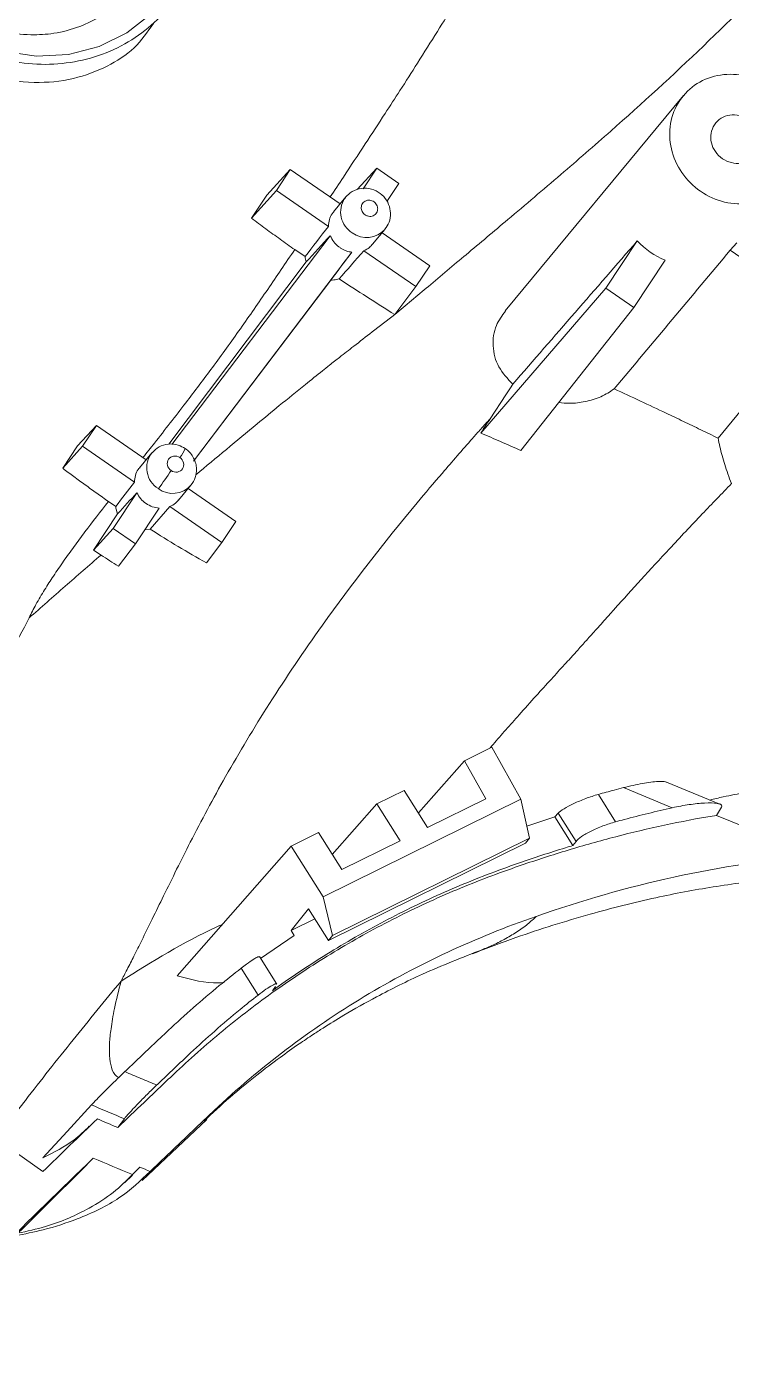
# Model space of a CAD drawing. Header units: inches. Extents: x 1424 to 4050, y 1126 to 1517.
# Drawn here: x 2744.33 to 2756.88, y 1233.97 to 1257.58 of the extents above; entities that cross this region are included whole.
import ezdxf

# ---------------------------------------------------------------- set-up
doc = ezdxf.new("R2010")
doc.units = ezdxf.units.IN
doc.header["$LTSCALE"] = 15

msp = doc.modelspace()

# ---------------------------------------------------------------- linework, layer by layer
at = {"color": 7, "linetype": 'Continuous', "lineweight": 15}
for p, q in [((2756.027, 1256.352), (2752.849, 1252.521)), ((2750.562, 1255.058), (2750.213, 1254.679)), ((2750.319, 1254.692), (2750.562, 1255.058)), ((2750.959, 1254.784), (2750.562, 1255.058)), ((2748.604, 1254.576), (2749.024, 1255.032)), ((2748.776, 1254.66), (2749.024, 1255.032)), ((2749.024, 1255.032), (2749.91, 1254.422)), ((2748.776, 1254.66), (2748.332, 1254.166)), ((2748.604, 1254.576), (2748.332, 1254.166)), ((2749.702, 1254.023), (2748.776, 1254.66)), ((2750.744, 1254.462), (2750.959, 1254.784)), ((2750.012, 1254.545), (2749.793, 1254.281)), ((2749.992, 1254.518), (2750.012, 1254.545)), ((2746.916, 1250.142), (2749.736, 1253.857)), ((2750.489, 1253.703), (2750.708, 1253.967)), ((2750.658, 1253.907), (2751.506, 1253.323)), ((2754.642, 1252.922), (2755.203, 1253.764)), ((2756.858, 1253.599), (2756.973, 1253.729)), ((2746.858, 1250.148), (2749.308, 1253.389)), ((2750.118, 1253.563), (2747.315, 1249.869)), ((2749.102, 1253.608), (2749.287, 1253.485)), ((2751.258, 1252.952), (2750.332, 1253.589)), ((2755.7, 1253.422), (2755.138, 1252.58)), ((2757.758, 1252.979), (2756.858, 1253.599)), ((2751.506, 1253.323), (2751.258, 1252.952)), ((2749.745, 1253.068), (2747.299, 1249.846)), ((2751.258, 1252.952), (2750.883, 1252.452)), ((2752.415, 1250.345), (2754.642, 1252.922)), ((2755.138, 1252.58), (2754.642, 1252.922)), ((2755.138, 1252.58), (2753.131, 1250.035)), ((2757.773, 1251.626), (2756.64, 1250.255)), ((2745.234, 1250.116), (2745.57, 1250.481)), ((2745.322, 1250.109), (2745.57, 1250.481)), ((2745.57, 1250.481), (2746.456, 1249.871)), ((2745.234, 1250.116), (2744.97, 1249.718)), ((2744.97, 1249.718), (2745.322, 1250.109)), ((2746.248, 1249.472), (2745.322, 1250.109)), ((2746.558, 1249.993), (2746.339, 1249.729)), ((2747.035, 1249.152), (2747.254, 1249.416)), ((2747.26, 1249.423), (2747.254, 1249.416)), ((2746.292, 1249.283), (2745.869, 1248.648)), ((2747.204, 1249.356), (2748.051, 1248.772)), ((2745.949, 1248.909), (2745.522, 1248.263)), ((2745.784, 1249.128), (2745.915, 1249.041)), ((2746.689, 1249.009), (2746.266, 1248.375)), ((2746.878, 1249.038), (2746.527, 1248.637)), ((2747.804, 1248.4), (2746.878, 1249.038)), ((2748.051, 1248.772), (2747.804, 1248.4)), ((2745.522, 1248.263), (2745.869, 1248.648)), ((2745.869, 1248.648), (2746.266, 1248.375)), ((2746.43, 1248.622), (2746.527, 1248.637)), ((2745.522, 1248.263), (2745.654, 1248.175)), ((2746.266, 1248.375), (2745.964, 1247.974)), ((2747.53, 1248.037), (2747.804, 1248.4)), ((2752.61, 1244.756), (2752.123, 1244.516)), ((2752.61, 1244.756), (2753.131, 1243.83)), ((2752.123, 1244.516), (2751.304, 1243.587)), ((2752.503, 1243.84), (2752.123, 1244.516)), ((2751.051, 1243.988), (2750.563, 1243.747)), ((2751.051, 1243.988), (2751.466, 1243.329)), ((2754.957, 1244.036), (2755.824, 1243.678)), ((2756.675, 1243.743), (2755.724, 1244.135)), ((2749.607, 1242.093), (2753.131, 1243.83)), ((2750.563, 1243.747), (2749.771, 1242.848)), ((2750.978, 1243.088), (2750.563, 1243.747)), ((2751.466, 1243.329), (2752.503, 1243.84)), ((2753.131, 1243.83), (2753.282, 1243.137)), ((2754.509, 1243.916), (2754.816, 1243.428)), ((2753.735, 1243.517), (2753.235, 1243.351)), ((2753.735, 1243.517), (2753.796, 1243.584)), ((2754.057, 1243.007), (2753.735, 1243.517)), ((2753.796, 1243.584), (2754.113, 1243.081)), ((2756.704, 1243.69), (2756.614, 1243.543)), ((2758.4, 1242.805), (2756.614, 1243.543)), ((2749.527, 1243.236), (2749.039, 1242.995)), ((2749.527, 1243.236), (2749.942, 1242.577)), ((2749.039, 1242.995), (2747.006, 1240.69)), ((2749.607, 1242.093), (2749.039, 1242.995)), ((2749.701, 1241.319), (2753.211, 1243.05)), ((2753.282, 1243.137), (2749.776, 1241.408)), ((2749.942, 1242.577), (2750.978, 1243.088)), ((2753.211, 1243.05), (2753.282, 1243.137)), ((2754.057, 1243.007), (2754.113, 1243.081)), ((2749.776, 1241.408), (2749.607, 1242.093)), ((2749.038, 1241.496), (2749.348, 1241.879)), ((2749.348, 1241.879), (2749.701, 1241.319)), ((2749.459, 1241.703), (2749.038, 1241.496)), ((2749.095, 1241.405), (2748.494, 1240.997)), ((2749.038, 1241.496), (2749.095, 1241.405)), ((2749.776, 1241.408), (2749.701, 1241.319)), ((2748.781, 1240.541), (2748.473, 1241.03)), ((2748.148, 1240.823), (2748.449, 1240.344)), ((2748.761, 1240.497), (2748.705, 1240.423)), ((2744.616, 1237.204), (2740.95, 1239.817)), ((2745.952, 1237.99), (2746.069, 1238.144)), ((2746.384, 1237.048), (2747.535, 1238.13)), ((2742.003, 1233.969), (2745.409, 1237.332)), ((2746.07, 1237.006), (2746.212, 1237.143)), ((2746.211, 1237.154), (2746.345, 1237.282))]:
    msp.add_line(p, q, dxfattribs=at)
at = {"color": 7, "linetype": 'Continuous', "lineweight": 15, "flags": 128}
for points in [[(2746.546, 1257.804), (2746.114, 1257.465), (2745.617, 1257.222), (2745.074, 1257.082), (2744.505, 1257.052), (2743.933, 1257.133), (2743.379, 1257.322), (2742.866, 1257.61)], [(2752.986, 1251.216), (2752.943, 1251.15), (2752.861, 1251.025), (2752.58, 1250.597)], [(2745.481, 1238.391), (2745.048, 1237.919), (2744.614, 1237.447)]]:
    msp.add_lwpolyline(points, dxfattribs=at)
at = {"color": 8, "linetype": 'Continuous', "lineweight": 15}
for centre, radius, start, end in [((2750.358, 1254.279), 0.438, 146.9568, 238.1812), ((2750.385, 1254.253), 0.431, 233.3023, 318.7235), ((2746.902, 1249.727), 0.435, 141.8653, 238.3519), ((2746.171, 1250.56), 1.099, 323.6563, 333.4604), ((2746.931, 1249.702), 0.431, 233.3098, 318.4309)]:
    msp.add_arc(centre, radius, start, end, dxfattribs=at)
at = {"color": 7, "linetype": 'Continuous', "lineweight": 15}
for centre, radius, start, end in [((2742.54, 1252.539), 5.217, 322.4055, 326.7239), ((2773.638, 1304.505), 71.859, 246.93132, 247.43973), ((2773.512, 1304.345), 71.851, 247.1298, 247.44415), ((2773.558, 1304.372), 72.567, 247.26495, 247.86209), ((2773.512, 1304.281), 72.297, 247.92804, 248.08507)]:
    msp.add_arc(centre, radius, start, end, dxfattribs=at)
for points, knots in [([(2748.547, 1267.493), (2748.72, 1267.361), (2749.114, 1267.058), (2749.74, 1266.576), (2750.413, 1266.047), (2751.058, 1265.535), (2751.66, 1265.044), (2752.202, 1264.582), (2752.686, 1264.136), (2753.071, 1263.728), (2753.357, 1263.352), (2753.625, 1262.899), (2753.769, 1262.401), (2753.759, 1261.896), (2753.687, 1261.468), (2753.541, 1261.008), (2753.334, 1260.5), (2753.081, 1259.973), (2752.782, 1259.409), (2752.492, 1258.898), (2752.212, 1258.421), (2751.943, 1257.977), (2751.631, 1257.47), (2751.305, 1256.951), (2750.993, 1256.464), (2750.683, 1255.986), (2750.347, 1255.472), (2750.02, 1254.977), (2749.811, 1254.663), (2749.732, 1254.545)], [0, 0, 0, 0, 0.03888, 0.088764, 0.140271, 0.190086, 0.23399, 0.276854, 0.315122, 0.349284, 0.375026, 0.397908, 0.442097, 0.465694, 0.490311, 0.522552, 0.556029, 0.5935, 0.632835, 0.676778, 0.704917, 0.737875, 0.775649, 0.818239, 0.854955, 0.886054, 0.927441, 0.972647, 1, 1, 1, 1]), ([(2750.883, 1252.452), (2751.082, 1252.62), (2751.505, 1252.975), (2752.177, 1253.538), (2752.964, 1254.199), (2753.826, 1254.929), (2754.997, 1255.946), (2756.382, 1257.209), (2757.893, 1258.726), (2759.447, 1260.423), (2760.741, 1261.931), (2761.848, 1263.284), (2762.552, 1264.167), (2763.168, 1264.956), (2763.698, 1265.642), (2764.046, 1266.1), (2764.219, 1266.328)], [0, 0, 0, 0, 0.0413079, 0.0874621, 0.1384359, 0.2032759, 0.2648709, 0.3814118, 0.4959422, 0.598211, 0.7386187, 0.8029714, 0.8674265, 0.9121455, 0.9563352, 1, 1, 1, 1]), ([(2742.788, 1257.494), (2742.447, 1257.729), (2742.149, 1258.027), (2741.681, 1258.706), (2741.513, 1259.085), (2741.332, 1259.869), (2741.319, 1260.273), (2741.451, 1261.042), (2741.596, 1261.408), (2742.022, 1262.047), (2742.303, 1262.319), (2742.957, 1262.729), (2743.331, 1262.867), (2744.114, 1262.986), (2744.524, 1262.968), (2745.317, 1262.778), (2745.7, 1262.607), (2746.382, 1262.137), (2746.681, 1261.839), (2747.148, 1261.16), (2747.317, 1260.781), (2747.498, 1259.997), (2747.511, 1259.593), (2747.378, 1258.824), (2747.233, 1258.458), (2746.807, 1257.819), (2746.527, 1257.547), (2745.872, 1257.137), (2745.499, 1256.999), (2744.715, 1256.88), (2744.306, 1256.898), (2743.512, 1257.088), (2743.129, 1257.259), (2742.788, 1257.494)], [0, 0, 0, 0, 0.0625, 0.0625, 0.125, 0.125, 0.1875, 0.1875, 0.25, 0.25, 0.3125, 0.3125, 0.375, 0.375, 0.4375, 0.4375, 0.5, 0.5, 0.5625, 0.5625, 0.625, 0.625, 0.6875, 0.6875, 0.75, 0.75, 0.8125, 0.8125, 0.875, 0.875, 0.9375, 0.9375, 1, 1, 1, 1]), ([(2741.968, 1261.897), (2741.909, 1261.848), (2741.672, 1261.651), (2741.393, 1261.051), (2741.214, 1260.278), (2741.261, 1259.5), (2741.427, 1258.845), (2741.749, 1258.18), (2742.241, 1257.554), (2742.901, 1257.026), (2743.665, 1256.68), (2744.444, 1256.553), (2745.153, 1256.622), (2745.752, 1256.849), (2746.261, 1257.162), (2746.48, 1257.479), (2746.586, 1257.633)], [0, 0, 0, 0, 0.025186, 0.101994, 0.2068, 0.267323, 0.333197, 0.404461, 0.481149, 0.563292, 0.650917, 0.732012, 0.807234, 0.876581, 0.940057, 1, 1, 1, 1]), ([(2743.023, 1257.888), (2743.051, 1257.869), (2743.119, 1257.823), (2743.244, 1257.749), (2743.415, 1257.661), (2743.633, 1257.571), (2743.966, 1257.472), (2744.37, 1257.418), (2744.841, 1257.448), (2745.266, 1257.56), (2745.671, 1257.76), (2746.017, 1258.032), (2746.397, 1258.488), (2746.677, 1259.194), (2746.65, 1259.972), (2746.452, 1260.563), (2746.267, 1260.893), (2746.098, 1261.12), (2745.976, 1261.262), (2745.84, 1261.398), (2745.692, 1261.528), (2745.584, 1261.606), (2745.529, 1261.645)], [0, 0, 0, 0, 0.013099, 0.032192, 0.057271, 0.088327, 0.125359, 0.195063, 0.250425, 0.316278, 0.375493, 0.438278, 0.50055, 0.625557, 0.749331, 0.811282, 0.87437, 0.898244, 0.922738, 0.947861, 0.973614, 1, 1, 1, 1]), ([(2756.33, 1254.646), (2756.2, 1254.736), (2756.086, 1254.849), (2755.908, 1255.108), (2755.844, 1255.252), (2755.775, 1255.551), (2755.77, 1255.705), (2755.821, 1255.998), (2755.876, 1256.137), (2756.038, 1256.381), (2756.145, 1256.484), (2756.394, 1256.641), (2756.537, 1256.693), (2756.835, 1256.738), (2756.991, 1256.731), (2757.293, 1256.659), (2757.439, 1256.594), (2757.699, 1256.415), (2757.813, 1256.301), (2757.991, 1256.043), (2758.055, 1255.898), (2758.124, 1255.6), (2758.129, 1255.446), (2758.078, 1255.153), (2758.023, 1255.013), (2757.861, 1254.77), (2757.754, 1254.666), (2757.505, 1254.51), (2757.362, 1254.458), (2757.064, 1254.412), (2756.908, 1254.419), (2756.606, 1254.492), (2756.46, 1254.557), (2756.33, 1254.646)], [0, 0, 0, 0, 0.0625, 0.0625, 0.125, 0.125, 0.1875, 0.1875, 0.25, 0.25, 0.3125, 0.3125, 0.375, 0.375, 0.4375, 0.4375, 0.5, 0.5, 0.5625, 0.5625, 0.625, 0.625, 0.6875, 0.6875, 0.75, 0.75, 0.8125, 0.8125, 0.875, 0.875, 0.9375, 0.9375, 1, 1, 1, 1]), ([(2756.717, 1255.227), (2756.815, 1255.16), (2756.936, 1255.131), (2757.16, 1255.165), (2757.261, 1255.228), (2757.383, 1255.41), (2757.403, 1255.529), (2757.351, 1255.752), (2757.279, 1255.857), (2757.084, 1255.991), (2756.963, 1256.02), (2756.739, 1255.986), (2756.638, 1255.923), (2756.516, 1255.74), (2756.496, 1255.622), (2756.548, 1255.398), (2756.62, 1255.294), (2756.717, 1255.227)], [0, 0, 0, 0, 0.125, 0.125, 0.25, 0.25, 0.375, 0.375, 0.5, 0.5, 0.625, 0.625, 0.75, 0.75, 0.875, 0.875, 1, 1, 1, 1]), ([(2750.707, 1253.97), (2750.735, 1254.011), (2750.795, 1254.096), (2750.817, 1254.256), (2750.784, 1254.418), (2750.693, 1254.561), (2750.553, 1254.665), (2750.381, 1254.712), (2750.204, 1254.689), (2750.066, 1254.612), (2750.008, 1254.537), (2749.985, 1254.509)], [0, 0, 0, 0, 0.102353, 0.21447, 0.326529, 0.441001, 0.55917, 0.680702, 0.803392, 0.923856, 1, 1, 1, 1]), ([(2750.356, 1254.228), (2750.334, 1254.243), (2750.298, 1254.283), (2750.28, 1254.361), (2750.3, 1254.423), (2750.335, 1254.461), (2750.374, 1254.483), (2750.416, 1254.49), (2750.46, 1254.486), (2750.499, 1254.47), (2750.535, 1254.443), (2750.562, 1254.407), (2750.575, 1254.372), (2750.579, 1254.344), (2750.58, 1254.316), (2750.569, 1254.268), (2750.533, 1254.223), (2750.48, 1254.202), (2750.438, 1254.198), (2750.402, 1254.204), (2750.375, 1254.216), (2750.362, 1254.223), (2750.356, 1254.228)], [0, 0, 0, 0, 0.082811, 0.165621, 0.248432, 0.295128, 0.34187, 0.396825, 0.436604, 0.482967, 0.531257, 0.577915, 0.624538, 0.648363, 0.672224, 0.718167, 0.811965, 0.858329, 0.906544, 0.952539, 0.975838, 1, 1, 1, 1]), ([(2748.332, 1254.166), (2748.417, 1254.104), (2748.586, 1253.979), (2748.843, 1253.793), (2749.015, 1253.67), (2749.102, 1253.608)], [0, 0, 0, 0, 0.3315069, 0.6648188, 1, 1, 1, 1]), ([(2749.796, 1254.278), (2749.787, 1254.268), (2749.75, 1254.231), (2749.713, 1254.143), (2749.706, 1254.063), (2749.702, 1254.023)], [0, 0, 0, 0, 0.146299, 0.57315, 1, 1, 1, 1]), ([(2750.118, 1253.563), (2750.102, 1253.565), (2750.069, 1253.571), (2750.021, 1253.585), (2749.974, 1253.604), (2749.93, 1253.629), (2749.867, 1253.672), (2749.792, 1253.744), (2749.755, 1253.819), (2749.736, 1253.857)], [0, 0, 0, 0, 0.100932, 0.200173, 0.299009, 0.398739, 0.500627, 0.749563, 1, 1, 1, 1]), ([(2750.332, 1253.589), (2750.368, 1253.606), (2750.429, 1253.635), (2750.47, 1253.686), (2750.486, 1253.706)], [0, 0, 0, 0, 0.603406, 1, 1, 1, 1]), ([(2749.102, 1253.608), (2748.942, 1253.372), (2748.622, 1252.901), (2748.137, 1252.2), (2747.652, 1251.527), (2747.14, 1250.85), (2746.724, 1250.318), (2746.468, 1249.995), (2746.4, 1249.909)], [0, 0, 0, 0, 0.185582, 0.371272, 0.556606, 0.728853, 0.927629, 1, 1, 1, 1]), ([(2749.308, 1253.389), (2749.303, 1253.405), (2749.293, 1253.437), (2749.289, 1253.469), (2749.287, 1253.485)], [0, 0, 0, 0, 0.5000503, 1, 1, 1, 1]), ([(2749.893, 1253.087), (2749.878, 1253.083), (2749.846, 1253.074), (2749.796, 1253.068), (2749.762, 1253.068), (2749.745, 1253.068)], [0, 0, 0, 0, 0.334059, 0.665905, 1, 1, 1, 1]), ([(2752.986, 1251.216), (2752.894, 1251.313), (2752.709, 1251.507), (2752.612, 1251.885), (2752.657, 1252.245), (2752.795, 1252.433), (2752.856, 1252.516)], [0, 0, 0, 0, 0.272306, 0.545476, 0.797403, 1, 1, 1, 1]), ([(2754.792, 1251.13), (2754.715, 1251.081), (2754.56, 1250.98), (2754.282, 1250.899), (2754.024, 1250.866), (2753.869, 1250.882), (2753.804, 1250.889)], [0, 0, 0, 0, 0.272369, 0.550915, 0.815005, 1, 1, 1, 1]), ([(2756.64, 1250.255), (2756.537, 1250.305), (2756.332, 1250.405), (2756.023, 1250.553), (2755.665, 1250.724), (2755.254, 1250.917), (2754.947, 1251.059), (2754.792, 1251.13)], [0, 0, 0, 0, 0.166039, 0.3329126, 0.5000031, 0.7473026, 1, 1, 1, 1]), ([(2746.009, 1240.594), (2746.045, 1240.662), (2746.123, 1240.81), (2746.245, 1241.05), (2746.394, 1241.349), (2746.568, 1241.704), (2746.85, 1242.281), (2747.263, 1243.118), (2747.875, 1244.264), (2748.653, 1245.56), (2749.759, 1247.195), (2750.822, 1248.564), (2751.754, 1249.663), (2752.135, 1250.1), (2752.42, 1250.421), (2752.525, 1250.538), (2752.58, 1250.599)], [0, 0, 0, 0, 0.023054, 0.049708, 0.07996, 0.121308, 0.164779, 0.262923, 0.378989, 0.505111, 0.639796, 0.851752, 0.904156, 0.965219, 0.981684, 1, 1, 1, 1]), ([(2752.58, 1250.597), (2752.556, 1250.56), (2752.5, 1250.475), (2752.445, 1250.392), (2752.415, 1250.345)], [0, 0, 0, 0, 0.444905, 1, 1, 1, 1]), ([(2752.415, 1250.345), (2752.533, 1250.295), (2752.771, 1250.192), (2753.01, 1250.088), (2753.131, 1250.035)], [0, 0, 0, 0, 0.493938, 1, 1, 1, 1]), ([(2747.154, 1250.069), (2747.113, 1250.092), (2747.02, 1250.145), (2746.852, 1250.159), (2746.682, 1250.113), (2746.6, 1250.033), (2746.561, 1249.995)], [0, 0, 0, 0, 0.21505, 0.481919, 0.750734, 1, 1, 1, 1]), ([(2756.64, 1250.255), (2756.651, 1250.204), (2756.672, 1250.1), (2756.713, 1249.942), (2756.76, 1249.781), (2756.815, 1249.615), (2756.858, 1249.504), (2756.88, 1249.448)], [0, 0, 0, 0, 0.186807, 0.380203, 0.580196, 0.786793, 1, 1, 1, 1]), ([(2746.901, 1249.677), (2746.869, 1249.699), (2746.845, 1249.734), (2746.828, 1249.808), (2746.834, 1249.848), (2746.875, 1249.909), (2746.908, 1249.93), (2746.983, 1249.941), (2747.024, 1249.931), (2747.056, 1249.909)], [0, 0, 0, 0, 0.25, 0.25, 0.5, 0.5, 0.75, 0.75, 1, 1, 1, 1]), ([(2747.056, 1249.909), (2747.086, 1249.888), (2747.113, 1249.853), (2747.13, 1249.774), (2747.121, 1249.734), (2747.085, 1249.68), (2747.052, 1249.657), (2746.973, 1249.644), (2746.931, 1249.656), (2746.901, 1249.677)], [0, 0, 0, 0, 0.25, 0.25, 0.5, 0.5, 0.75, 0.75, 1, 1, 1, 1]), ([(2747.255, 1249.417), (2747.284, 1249.461), (2747.329, 1249.529), (2747.353, 1249.64), (2747.355, 1249.734), (2747.335, 1249.832), (2747.293, 1249.925), (2747.233, 1250.007), (2747.18, 1250.049), (2747.154, 1250.069)], [0, 0, 0, 0, 0.209708, 0.329155, 0.457361, 0.59202, 0.729876, 0.867123, 1, 1, 1, 1]), ([(2744.97, 1249.718), (2745.037, 1249.668), (2745.17, 1249.57), (2745.372, 1249.422), (2745.577, 1249.275), (2745.715, 1249.177), (2745.784, 1249.128)], [0, 0, 0, 0, 0.247636, 0.496802, 0.747566, 1, 1, 1, 1]), ([(2746.342, 1249.727), (2746.332, 1249.717), (2746.296, 1249.679), (2746.258, 1249.591), (2746.251, 1249.512), (2746.248, 1249.472)], [0, 0, 0, 0, 0.146299, 0.57315, 1, 1, 1, 1]), ([(2746.292, 1249.283), (2746.327, 1249.207), (2746.385, 1249.14), (2746.524, 1249.044), (2746.606, 1249.015), (2746.689, 1249.009)], [0, 0, 0, 0, 0.5, 0.5, 1, 1, 1, 1]), ([(2746.878, 1249.038), (2746.914, 1249.055), (2746.974, 1249.084), (2747.015, 1249.134), (2747.032, 1249.155)], [0, 0, 0, 0, 0.603406, 1, 1, 1, 1]), ([(2745.784, 1249.128), (2745.643, 1248.948), (2745.436, 1248.682), (2745.173, 1248.327), (2744.986, 1248.066), (2744.81, 1247.81), (2744.644, 1247.554), (2744.496, 1247.307), (2744.411, 1247.135), (2744.371, 1247.055)], [0, 0, 0, 0, 0.271968, 0.400674, 0.527286, 0.65566, 0.77087, 0.892344, 1, 1, 1, 1]), ([(2745.654, 1248.175), (2745.44, 1247.99), (2745.01, 1247.618), (2744.585, 1247.243), (2744.371, 1247.055)], [0, 0, 0, 0, 0.497034, 1, 1, 1, 1]), ([(2745.654, 1248.175), (2745.706, 1248.141), (2745.809, 1248.073), (2745.912, 1248.007), (2745.964, 1247.974)], [0, 0, 0, 0, 0.500807, 1, 1, 1, 1]), ([(2744.371, 1247.055), (2744.26, 1246.838), (2744.043, 1246.416), (2743.694, 1245.887), (2743.474, 1245.565), (2743.382, 1245.431)], [0, 0, 0, 0, 0.382107, 0.742335, 1, 1, 1, 1]), ([(2754.957, 1244.036), (2754.901, 1244.022), (2754.751, 1243.982), (2754.602, 1243.942), (2754.509, 1243.916)], [0.08671153, 0.08671153, 0.08671153, 0.08671153, 0.10068212, 0.12409562, 0.12409562, 0.12409562, 0.12409562]), ([(2755.723, 1244.132), (2755.717, 1244.135), (2755.692, 1244.149), (2755.551, 1244.148), (2755.299, 1244.117), (2755.071, 1244.063), (2754.957, 1244.036)], [0, 0, 0, 0, 0.062073, 0.280404, 0.639555, 1, 1, 1, 1]), ([(2754.509, 1243.916), (2754.435, 1243.895), (2754.359, 1243.87), (2754.209, 1243.814), (2754.136, 1243.784), (2753.939, 1243.691), (2753.837, 1243.629), (2753.796, 1243.584)], [0, 0, 0, 0, 0.25, 0.25, 0.5, 0.5, 1, 1, 1, 1]), ([(2755.824, 1243.678), (2755.929, 1243.701), (2756.029, 1243.719), (2756.222, 1243.748), (2756.316, 1243.758), (2756.488, 1243.767), (2756.567, 1243.766), (2756.656, 1243.75), (2756.68, 1243.743), (2756.71, 1243.721), (2756.714, 1243.707), (2756.704, 1243.69)], [0, 0, 0, 0, 0.25, 0.25, 0.5, 0.5, 0.75, 0.75, 0.875, 0.875, 1, 1, 1, 1]), ([(2756.614, 1243.543), (2756.563, 1243.535), (2755.917, 1243.428), (2754.991, 1243.222), (2753.863, 1242.896), (2752.933, 1242.594), (2751.913, 1242.205), (2750.834, 1241.7), (2749.798, 1241.126), (2748.809, 1240.48), (2747.869, 1239.769), (2747.174, 1239.154), (2746.705, 1238.708), (2746.36, 1238.381), (2746.107, 1238.14), (2745.952, 1237.99)], [0.0101831, 0.0101831, 0.0101831, 0.0101831, 0.0224202, 0.162848, 0.2329993, 0.3031506, 0.397451, 0.4917513, 0.5860649, 0.6803784, 0.7746716, 0.8689647, 0.9023946, 0.9358245, 0.9902865, 0.9902865, 0.9902865, 0.9902865]), ([(2754.816, 1243.428), (2754.867, 1243.442), (2755.199, 1243.532), (2755.536, 1243.614), (2755.824, 1243.678)], [0.82507124, 0.82507124, 0.82507124, 0.82507124, 0.83762159, 0.90699671, 0.90699671, 0.90699671, 0.90699671]), ([(2754.113, 1243.081), (2754.132, 1243.106), (2754.165, 1243.135), (2754.256, 1243.197), (2754.314, 1243.23), (2754.444, 1243.294), (2754.517, 1243.326), (2754.666, 1243.383), (2754.742, 1243.408), (2754.816, 1243.428)], [0, 0, 0, 0, 0.25, 0.25, 0.5, 0.5, 0.75, 0.75, 1, 1, 1, 1]), ([(2748.705, 1240.423), (2748.76, 1240.464), (2749.137, 1240.732), (2749.854, 1241.199), (2750.89, 1241.774), (2751.97, 1242.279), (2752.99, 1242.668), (2753.687, 1242.894), (2754.012, 1242.993), (2754.057, 1243.007)], [0.3035722, 0.3035722, 0.3035722, 0.3035722, 0.3200912, 0.4144047, 0.5087183, 0.6030186, 0.697319, 0.7674703, 0.7787217, 0.7787217, 0.7787217, 0.7787217]), ([(2758.4, 1242.805), (2757.531, 1242.752), (2756.682, 1242.627), (2755.019, 1242.263), (2754.204, 1242.023), (2753.4, 1241.746)], [0, 0, 0, 0, 0.5, 0.5, 1, 1, 1, 1]), ([(2752.269, 1241.081), (2752.525, 1241.179), (2753.212, 1241.441), (2754.301, 1241.778), (2755.475, 1242.077), (2756.557, 1242.28), (2757.477, 1242.401), (2758.058, 1242.435), (2758.285, 1242.448)], [0, 0, 0, 0, 0.134265, 0.359154, 0.554267, 0.721074, 0.891067, 1, 1, 1, 1]), ([(2747.669, 1238.293), (2748.482, 1239.06), (2749.377, 1239.738), (2750.821, 1240.608), (2751.318, 1240.872), (2752.338, 1241.348), (2752.862, 1241.56), (2753.4, 1241.746)], [0, 0, 0, 0, 0.5, 0.5, 0.75, 0.75, 1, 1, 1, 1]), ([(2747.483, 1238.1), (2747.637, 1238.244), (2747.942, 1238.528), (2748.4, 1238.904), (2748.813, 1239.218), (2749.149, 1239.457), (2749.407, 1239.63), (2749.666, 1239.797), (2750.038, 1240.026), (2750.624, 1240.355), (2751.437, 1240.761), (2752.082, 1241.013), (2752.441, 1241.153)], [0, 0, 0, 0, 0.109208, 0.217083, 0.306713, 0.378171, 0.431531, 0.468543, 0.543716, 0.657587, 0.809867, 1, 1, 1, 1]), ([(2748.471, 1241.028), (2748.465, 1241.029), (2748.453, 1241.032), (2748.37, 1240.984), (2748.263, 1240.91), (2748.181, 1240.848), (2748.148, 1240.823)], [0, 0, 0, 0, 0.251453, 0.530461, 0.81104, 1, 1, 1, 1]), ([(2748.148, 1240.823), (2748.017, 1240.722), (2747.57, 1240.367), (2747.032, 1239.891), (2746.559, 1239.441), (2746.304, 1239.199), (2746.142, 1239.045), (2746.076, 1238.983)], [0.6973738, 0.6973738, 0.6973738, 0.6973738, 0.7373483, 0.8354701, 0.8702574, 0.9050447, 0.9288512, 0.9288512, 0.9288512, 0.9288512]), ([(2747.848, 1240.572), (2747.813, 1240.568), (2747.563, 1240.538), (2747.263, 1240.62), (2747.006, 1240.69)], [0, 0, 0, 0, 0.1421957, 1, 1, 1, 1]), ([(2748.449, 1240.344), (2748.498, 1240.381), (2748.596, 1240.455), (2748.706, 1240.523), (2748.77, 1240.552), (2748.773, 1240.54), (2748.774, 1240.536)], [0, 0, 0, 0, 0.282618, 0.565311, 0.846178, 1, 1, 1, 1]), ([(2746.646, 1238.746), (2746.654, 1238.753), (2746.757, 1238.851), (2746.955, 1239.039), (2747.423, 1239.484), (2747.926, 1239.93), (2748.341, 1240.26), (2748.449, 1240.344)], [0.0619589, 0.0619589, 0.0619589, 0.0619589, 0.0646451, 0.098075, 0.1315049, 0.225798, 0.2585963, 0.2585963, 0.2585963, 0.2585963]), ([(2746.076, 1238.983), (2746.021, 1238.93), (2745.963, 1238.874), (2745.845, 1238.759), (2745.787, 1238.702), (2745.676, 1238.591), (2745.625, 1238.54), (2745.538, 1238.452), (2745.503, 1238.416), (2745.481, 1238.391)], [0, 0, 0, 0, 0.25, 0.25, 0.5, 0.5, 0.75, 0.75, 1, 1, 1, 1]), ([(2746.069, 1238.144), (2746.088, 1238.17), (2746.12, 1238.207), (2746.202, 1238.298), (2746.251, 1238.351), (2746.359, 1238.462), (2746.417, 1238.521), (2746.533, 1238.637), (2746.591, 1238.693), (2746.646, 1238.746)], [0, 0, 0, 0, 0.25, 0.25, 0.5, 0.5, 0.75, 0.75, 1, 1, 1, 1]), ([(2746.528, 1237.208), (2746.718, 1237.389), (2747.097, 1237.752), (2747.478, 1238.113), (2747.669, 1238.293)], [0, 0, 0, 0, 0.49897, 1, 1, 1, 1]), ([(2745.588, 1238.143), (2745.425, 1237.986), (2745.1, 1237.674), (2744.777, 1237.36), (2744.616, 1237.204)], [0, 0, 0, 0, 0.50091, 1, 1, 1, 1]), ([(2745.442, 1238.012), (2745.356, 1237.927), (2745.136, 1237.712), (2744.811, 1237.547), (2744.614, 1237.447)], [0, 0, 0, 0, 0.392141, 1, 1, 1, 1]), ([(2744.121, 1236.061), (2744.291, 1236.095), (2744.694, 1236.175), (2745.335, 1236.39), (2746.02, 1236.718), (2746.358, 1237.044), (2746.528, 1237.208)], [0, 0, 0, 0, 0.15528, 0.367473, 0.681139, 1, 1, 1, 1]), ([(2744.168, 1236.107), (2744.337, 1236.144), (2744.829, 1236.254), (2745.384, 1236.509), (2745.89, 1236.826), (2746.104, 1237.045), (2746.211, 1237.154)], [0, 0, 0, 0, 0.181484, 0.525834, 0.762042, 1, 1, 1, 1])]:
    msp.add_open_spline(points, degree=3, knots=knots, dxfattribs=at)
for points in [[(2749.702, 1254.023), (2749.563, 1253.844), (2749.425, 1253.664), (2749.287, 1253.485)], [(2749.308, 1253.389), (2749.45, 1253.545), (2749.593, 1253.701), (2749.736, 1253.857)], [(2752.986, 1251.216), (2753.725, 1252.065), (2754.464, 1252.914), (2755.203, 1253.764)], [(2755.203, 1253.764), (2755.339, 1253.613), (2755.512, 1253.495), (2755.7, 1253.422)], [(2750.118, 1253.563), (2749.994, 1253.398), (2749.87, 1253.233), (2749.745, 1253.068)], [(2749.893, 1253.087), (2750.04, 1253.254), (2750.186, 1253.422), (2750.332, 1253.589)], [(2754.792, 1251.13), (2755.481, 1251.953), (2756.17, 1252.775), (2756.858, 1253.599)], [(2750.883, 1252.452), (2750.552, 1252.662), (2750.222, 1252.874), (2749.893, 1253.087)], [(2746.248, 1249.472), (2746.136, 1249.328), (2746.025, 1249.184), (2745.915, 1249.041)], [(2745.949, 1248.909), (2746.063, 1249.033), (2746.177, 1249.158), (2746.292, 1249.283)], [(2745.915, 1249.041), (2745.919, 1248.996), (2745.93, 1248.951), (2745.949, 1248.909)], [(2747.53, 1248.037), (2747.192, 1248.224), (2746.858, 1248.424), (2746.527, 1248.637)], [(2746.076, 1238.983), (2746.171, 1238.943), (2746.361, 1238.863), (2746.551, 1238.785), (2746.646, 1238.746)], [(2742.128, 1234.102), (2743.246, 1235.226), (2744.371, 1236.342), (2745.512, 1237.443)]]:
    msp.add_open_spline(points, degree=3, dxfattribs=at)
at = {"color": 8, "linetype": 'Continuous', "lineweight": 15}
for points, knots in [([(2750.883, 1252.452), (2750.749, 1252.349), (2750.505, 1252.162), (2750.178, 1251.909), (2749.925, 1251.711), (2749.739, 1251.566), (2749.536, 1251.405), (2749.237, 1251.166), (2748.849, 1250.851), (2748.196, 1250.315), (2747.704, 1249.904), (2747.342, 1249.602)], [0, 0, 0, 0, 0.110603, 0.201083, 0.271383, 0.321193, 0.35601, 0.441781, 0.573233, 0.686201, 1, 1, 1, 1]), ([(2752.583, 1244.743), (2752.6, 1244.764), (2752.69, 1244.87), (2752.862, 1245.066), (2753.116, 1245.353), (2753.387, 1245.655), (2753.659, 1245.953), (2753.864, 1246.178), (2754.021, 1246.351), (2754.15, 1246.494), (2754.305, 1246.665), (2754.487, 1246.868), (2754.634, 1247.033), (2754.734, 1247.145), (2754.773, 1247.188), (2754.948, 1247.384), (2755.276, 1247.746), (2755.794, 1248.307), (2756.33, 1248.877), (2756.706, 1249.267), (2756.88, 1249.448)], [0, 0, 0, 0, 0.014666, 0.074844, 0.135663, 0.211542, 0.277993, 0.33437, 0.359315, 0.390053, 0.426723, 0.469489, 0.518973, 0.530528, 0.539572, 0.546087, 0.652891, 0.764314, 0.890846, 1, 1, 1, 1]), ([(2758.47, 1244.094), (2758.318, 1244.084), (2758.006, 1244.065), (2757.558, 1244.016), (2757.129, 1243.951), (2756.778, 1243.885), (2756.575, 1243.835), (2756.497, 1243.816)], [0, 0, 0, 0, 0.217907, 0.450722, 0.658618, 0.868045, 1, 1, 1, 1]), ([(2747.81, 1241.602), (2747.778, 1241.588), (2747.151, 1241.307), (2746.565, 1240.941), (2746.009, 1240.593)], [0, 0, 0, 0, 0.0516485, 1, 1, 1, 1]), ([(2753.4, 1241.746), (2753.353, 1241.699), (2753.256, 1241.603), (2753.059, 1241.465), (2752.84, 1241.337), (2752.62, 1241.227), (2752.475, 1241.169), (2752.406, 1241.141)], [0, 0, 0, 0, 0.2103098, 0.4294468, 0.6317638, 0.8264469, 1, 1, 1, 1]), ([(2746.009, 1240.593), (2745.723, 1240.245), (2745.138, 1239.534), (2744.402, 1238.6), (2743.958, 1238.021), (2743.785, 1237.796)], [0, 0, 0, 0, 0.36946, 0.755334, 1, 1, 1, 1]), ([(2745.972, 1238.882), (2745.957, 1238.888), (2745.892, 1238.912), (2745.834, 1239.045), (2745.799, 1239.249), (2745.801, 1239.484), (2745.83, 1239.761), (2745.892, 1240.125), (2745.967, 1240.427), (2746.009, 1240.593)], [0, 0, 0, 0, 0.054967, 0.225886, 0.376269, 0.501491, 0.634336, 0.798867, 1, 1, 1, 1]), ([(2747.524, 1238.142), (2747.528, 1238.145), (2747.578, 1238.188), (2747.626, 1238.243), (2747.669, 1238.293)], [0, 0, 0, 0, 0.083602, 1, 1, 1, 1])]:
    msp.add_open_spline(points, degree=3, knots=knots, dxfattribs=at)

doc.saveas('drawing.dxf')
